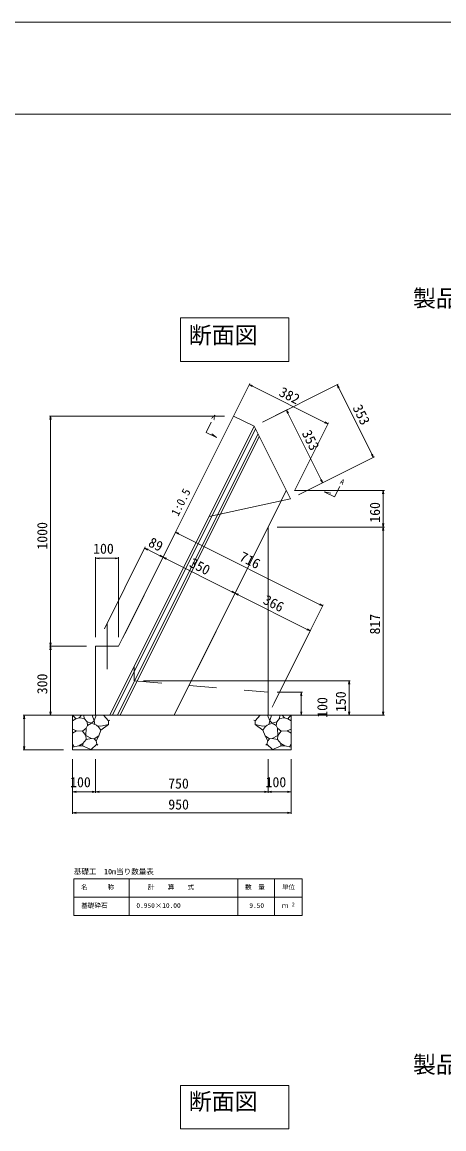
# Model space of a CAD drawing. Units: millimetres on the paper. Extents: x 0 to 841, y 0 to 594.
# Drawn here: x 566.8 to 658.5, y 353.6 to 594 of the extents above; entities that cross this region are included whole.
import ezdxf
from ezdxf.enums import TextEntityAlignment as Align

# ---------------------------------------------------------------- set-up
doc = ezdxf.new("R2010")
doc.units = ezdxf.units.MM
doc.linetypes.add('DASHED_SPACED', pattern=[12, 6, -6])
for name, color, linetype, lineweight in [('D-STR-DIM（寸法）', 7, 'Continuous', 18), ('D-STR-HTXT（旗揚げ）', 4, 'Continuous', 18), ('D-STR-STRn（構造物）', 5, 'Continuous', 18), ('D-STR-TXT（文字）', 7, 'Continuous', 18), ('D-STR（構造物外形線）', 1, 'Continuous', 18), ('D-TTL(外枠）', 2, 'Continuous', 18), ('DEFPOINTS_2', 8, 'Continuous', 18)]:
    doc.layers.add(name, color=color, linetype=linetype, lineweight=lineweight)
doc.styles.add('ＭＳ ゴシック', font='')
doc.styles.get('ＭＳ ゴシック').set_extended_font_data('MS Gothic')

msp = doc.modelspace()

# ---------------------------------------------------------------- linework, layer by layer
at = {"layer": 'D-STR-DIM（寸法）'}
for p, q in [((608.917, 500.777), (616.28, 515.504)), ((616.168, 515.28), (616.258, 515.236)), ((616.783, 514.833), (616.168, 515.28)), ((616.168, 515.28), (616.895, 515.057)), ((616.258, 515.236), (633.174, 506.778)), ((619.017, 507.114), (635.513, 515.362)), ((635.29, 515.25), (635.334, 515.161)), ((635.513, 514.523), (635.29, 515.25)), ((635.29, 515.25), (635.737, 514.635)), ((635.334, 515.161), (643.134, 499.561)), ((619.017, 507.114), (624.468, 509.839)), ((624.244, 509.727), (624.289, 509.638)), ((624.468, 509), (624.244, 509.727)), ((624.244, 509.727), (624.691, 509.112)), ((624.289, 509.638), (632.089, 494.038)), ((610.756, 508.455), (572.697, 508.455)), ((572.822, 507.705), (572.947, 508.455)), ((572.947, 508.455), (572.947, 508.355)), ((572.947, 508.455), (573.072, 507.705)), ((572.947, 508.355), (572.947, 458.555)), ((632.649, 507.18), (633.263, 506.733)), ((626.012, 492.229), (633.375, 506.956)), ((633.263, 506.733), (632.537, 506.956)), ((633.263, 506.733), (633.174, 506.778)), ((643.179, 499.471), (642.732, 500.086)), ((642.955, 500.198), (643.179, 499.471)), ((626.906, 491.335), (643.403, 499.583)), ((643.179, 499.471), (643.134, 499.561)), ((626.906, 491.335), (632.357, 494.06)), ((632.133, 493.948), (631.686, 494.563)), ((631.91, 494.675), (632.133, 493.948)), ((632.133, 493.948), (632.089, 494.038)), ((626.141, 492.301), (645.545, 492.301)), ((645.17, 491.551), (645.295, 492.301)), ((645.295, 492.301), (645.295, 492.201)), ((645.295, 492.301), (645.42, 491.551)), ((645.295, 492.201), (645.295, 484.424)), ((589.597, 462.138), (600.248, 483.439)), ((600.136, 483.215), (600.225, 483.171)), ((600.751, 482.768), (600.136, 483.215)), ((600.136, 483.215), (600.863, 482.992)), ((600.225, 483.171), (632.046, 467.26)), ((622.256, 484.324), (645.545, 484.324)), ((622.256, 484.324), (645.545, 484.324)), ((645.295, 484.324), (645.17, 485.074)), ((645.17, 483.574), (645.295, 484.324)), ((645.42, 485.074), (645.295, 484.324)), ((645.295, 484.324), (645.295, 484.424)), ((645.295, 484.324), (645.295, 484.224)), ((645.295, 484.324), (645.42, 483.574)), ((645.295, 484.224), (645.295, 443.555)), ((584.65, 462.244), (593.533, 480.01)), ((593.421, 479.787), (593.511, 479.742)), ((594.036, 479.339), (593.421, 479.787)), ((593.421, 479.787), (594.148, 479.563)), ((593.511, 479.742), (597.332, 477.831)), ((582.756, 460.455), (582.756, 477.809)), ((582.756, 477.559), (583.506, 477.684)), ((582.756, 477.559), (582.856, 477.559)), ((583.506, 477.434), (582.756, 477.559)), ((587.656, 477.559), (582.856, 477.559)), ((587.006, 477.684), (587.756, 477.559)), ((587.756, 477.559), (587.006, 477.434)), ((587.756, 477.559), (587.656, 477.559)), ((587.756, 460.455), (587.756, 477.809)), ((588.65, 460.244), (597.533, 478.01)), ((589.15, 461.244), (597.533, 478.01)), ((597.421, 477.787), (596.695, 478.01)), ((596.807, 478.234), (597.421, 477.787)), ((597.421, 477.787), (597.332, 477.831)), ((597.421, 477.787), (597.511, 477.742)), ((598.036, 477.339), (597.421, 477.787)), ((597.421, 477.787), (598.148, 477.563)), ((597.511, 477.742), (612.984, 470.005)), ((604.803, 453.418), (613.186, 470.184)), ((604.803, 453.418), (613.186, 470.184)), ((613.074, 469.96), (612.347, 470.184)), ((612.459, 470.408), (613.074, 469.96)), ((613.074, 469.96), (612.984, 470.005)), ((613.074, 469.96), (613.163, 469.916)), ((613.689, 469.513), (613.074, 469.96)), ((613.074, 469.96), (613.801, 469.737)), ((613.163, 469.916), (629.332, 461.831)), ((621.597, 446.138), (632.248, 467.439)), ((632.136, 467.215), (631.409, 467.439)), ((631.521, 467.663), (632.136, 467.215)), ((632.136, 467.215), (632.046, 467.26)), ((585.256, 453.455), (585.256, 463.455)), ((621.15, 445.244), (629.533, 462.01)), ((629.421, 461.787), (628.695, 462.01)), ((628.807, 462.234), (629.421, 461.787)), ((629.421, 461.787), (629.332, 461.831)), ((572.947, 458.455), (572.822, 459.205)), ((573.072, 459.205), (572.947, 458.455)), ((580.756, 458.455), (572.697, 458.455)), ((580.756, 458.455), (572.697, 458.455)), ((572.822, 457.705), (572.947, 458.455)), ((572.947, 458.455), (572.947, 458.555)), ((572.947, 458.455), (572.947, 458.355)), ((572.947, 458.455), (573.072, 457.705)), ((572.947, 458.355), (572.947, 443.555)), ((593.141, 450.955), (638.129, 450.955)), ((637.754, 450.205), (637.879, 450.955)), ((637.879, 450.955), (637.879, 450.855)), ((637.879, 450.955), (638.004, 450.205)), ((637.879, 450.855), (637.879, 443.555)), ((622.256, 448.455), (627.727, 448.455)), ((627.352, 447.705), (627.477, 448.455)), ((627.477, 448.455), (627.477, 448.355)), ((627.477, 448.455), (627.602, 447.705)), ((627.477, 448.355), (627.477, 443.555)), ((575.789, 443.455), (566.978, 443.455)), ((567.103, 442.705), (567.228, 443.455)), ((567.228, 443.455), (567.228, 443.355)), ((567.228, 443.455), (567.353, 442.705)), ((567.228, 443.355), (567.228, 436.055)), ((580.756, 443.455), (572.697, 443.455)), ((572.947, 443.455), (572.822, 444.205)), ((573.072, 444.205), (572.947, 443.455)), ((572.947, 443.455), (572.947, 443.555)), ((622.256, 443.455), (627.727, 443.455)), ((622.256, 443.455), (645.545, 443.455)), ((622.256, 443.455), (638.129, 443.455)), ((627.477, 443.455), (627.352, 444.205)), ((627.602, 444.205), (627.477, 443.455)), ((627.477, 443.455), (627.477, 443.555)), ((637.879, 443.455), (637.754, 444.205)), ((638.004, 444.205), (637.879, 443.455)), ((637.879, 443.455), (637.879, 443.555)), ((645.295, 443.455), (645.17, 444.205)), ((645.42, 444.205), (645.295, 443.455)), ((645.295, 443.455), (645.295, 443.555)), ((575.756, 435.955), (566.978, 435.955)), ((567.228, 435.955), (567.103, 436.705)), ((567.353, 436.705), (567.228, 435.955)), ((567.228, 435.955), (567.228, 436.055)), ((577.756, 433.955), (577.756, 422.034)), ((577.756, 433.955), (577.756, 426.579)), ((582.756, 433.955), (582.756, 426.579)), ((620.256, 433.955), (620.256, 426.579)), ((625.256, 433.955), (625.256, 422.034)), ((625.256, 433.955), (625.256, 426.579)), ((582.756, 431.955), (582.756, 426.579)), ((620.256, 431.955), (620.256, 426.579)), ((577.756, 426.829), (578.506, 426.954)), ((577.756, 426.829), (577.856, 426.829)), ((578.506, 426.704), (577.756, 426.829)), ((577.856, 426.829), (582.656, 426.829)), ((582.006, 426.954), (582.756, 426.829)), ((582.756, 426.829), (582.006, 426.704)), ((582.756, 426.829), (582.656, 426.829)), ((582.756, 426.829), (583.506, 426.954)), ((582.756, 426.829), (582.856, 426.829)), ((583.506, 426.704), (582.756, 426.829)), ((582.856, 426.829), (620.156, 426.829)), ((619.506, 426.954), (620.256, 426.829)), ((620.256, 426.829), (619.506, 426.704)), ((620.256, 426.829), (620.156, 426.829)), ((620.256, 426.829), (621.006, 426.954)), ((620.256, 426.829), (620.356, 426.829)), ((621.006, 426.704), (620.256, 426.829)), ((625.156, 426.829), (620.356, 426.829)), ((624.506, 426.954), (625.256, 426.829)), ((625.256, 426.829), (624.506, 426.704)), ((625.256, 426.829), (625.156, 426.829)), ((577.756, 422.284), (578.506, 422.409)), ((577.756, 422.284), (577.856, 422.284)), ((578.506, 422.159), (577.756, 422.284)), ((577.856, 422.284), (625.156, 422.284)), ((624.506, 422.409), (625.256, 422.284)), ((625.256, 422.284), (624.506, 422.159)), ((625.256, 422.284), (625.156, 422.284))]:
    msp.add_line(p, q, dxfattribs=at)
at = {"layer": 'D-STR-DIM（寸法）', "color": 2}
for p, q in [((606.774, 504.877), (607.892, 507.114)), ((609.01, 503.759), (606.774, 504.877)), ((609.01, 503.759), (608.036, 504.619)), ((634.725, 490.902), (635.843, 493.138)), ((634.725, 490.902), (632.489, 492.02)), ((632.489, 492.02), (633.882, 491.688))]:
    msp.add_line(p, q, dxfattribs=at)
at = {"layer": 'D-STR-HTXT（旗揚げ）'}
for p, q in [((578.05, 407.958), (627.69, 407.958)), ((578.05, 399.958), (578.05, 407.958)), ((590.05, 399.958), (590.05, 407.958)), ((613.69, 399.958), (613.69, 407.958)), ((621.69, 399.958), (621.69, 407.958)), ((621.69, 399.958), (621.69, 407.958)), ((627.69, 399.958), (627.69, 407.958)), ((578.05, 403.958), (627.69, 403.958)), ((578.05, 399.958), (627.69, 399.958))]:
    msp.add_line(p, q, dxfattribs=at)
at = {"layer": 'D-STR-STRn（構造物）'}
for p, q in [((577.756, 443.455), (582.756, 443.455)), ((577.756, 443.455), (577.756, 435.955)), ((578.445, 442.673), (577.756, 442.267)), ((578.445, 442.673), (577.789, 443.455)), ((579.204, 442.917), (578.445, 442.673)), ((579.204, 442.917), (579.701, 443.455)), ((580.251, 442.749), (579.204, 442.917)), ((580.251, 442.749), (580.213, 443.455)), ((580.883, 442.06), (580.251, 442.749)), ((582.026, 443.455), (582.406, 442.255)), ((582.406, 442.255), (582.874, 443.455)), ((584.463, 443.455), (585.543, 442.251)), ((585.543, 442.251), (585.826, 442.393)), ((617.468, 442.251), (617.185, 442.393)), ((618.548, 443.455), (617.468, 442.251)), ((620.606, 442.255), (620.138, 443.455)), ((625.256, 443.455), (620.256, 443.455)), ((620.986, 443.455), (620.606, 442.255)), ((622.129, 442.06), (622.76, 442.749)), ((622.76, 442.749), (622.799, 443.455)), ((622.76, 442.749), (623.808, 442.917)), ((623.808, 442.917), (623.31, 443.455)), ((623.808, 442.917), (624.566, 442.673)), ((624.566, 442.673), (625.222, 443.455)), ((624.566, 442.673), (625.256, 442.267)), ((625.256, 443.455), (625.256, 435.955)), ((578.596, 440.063), (577.756, 440.416)), ((577.756, 439.585), (578.596, 440.063)), ((578.596, 440.063), (579.915, 440.041)), ((579.915, 440.041), (580.693, 440.645)), ((580.601, 439.089), (579.915, 440.041)), ((580.601, 439.089), (580.693, 440.645)), ((580.693, 440.645), (580.998, 441.257)), ((580.998, 441.257), (580.883, 442.06)), ((581.885, 441.715), (580.883, 442.06)), ((580.998, 441.257), (581.885, 441.715)), ((582.406, 442.255), (581.885, 441.715)), ((581.885, 441.715), (582.957, 441.319)), ((582.406, 442.255), (582.608, 441.447)), ((582.957, 441.319), (583.353, 440.942)), ((583.155, 441.13), (583.882, 441.06)), ((583.353, 440.942), (583.889, 440.228)), ((583.889, 440.228), (583.418, 438.969)), ((583.882, 441.06), (585.543, 441.486)), ((583.889, 440.228), (585.543, 441.486)), ((585.543, 442.251), (585.543, 441.486)), ((585.543, 441.486), (585.576, 441.478)), ((617.468, 441.486), (617.436, 441.478)), ((617.468, 442.251), (617.468, 441.486)), ((619.129, 441.06), (617.468, 441.486)), ((619.122, 440.228), (617.468, 441.486)), ((619.658, 440.942), (619.122, 440.228)), ((619.122, 440.228), (619.594, 438.969)), ((619.857, 441.13), (619.129, 441.06)), ((620.055, 441.319), (619.658, 440.942)), ((621.126, 441.715), (620.055, 441.319)), ((620.606, 442.255), (620.403, 441.447)), ((620.606, 442.255), (621.126, 441.715)), ((621.126, 441.715), (622.129, 442.06)), ((622.014, 441.257), (621.126, 441.715)), ((622.014, 441.257), (622.129, 442.06)), ((622.319, 440.645), (622.014, 441.257)), ((622.411, 439.089), (622.319, 440.645)), ((623.096, 440.041), (622.319, 440.645)), ((622.411, 439.089), (623.096, 440.041)), ((624.416, 440.063), (623.096, 440.041)), ((624.416, 440.063), (625.256, 440.416)), ((625.256, 439.585), (624.416, 440.063)), ((579.97, 437.309), (580.683, 438.213)), ((580.683, 438.213), (580.601, 439.089)), ((580.601, 439.089), (581.888, 438.392)), ((581.888, 438.392), (580.683, 438.213)), ((582.432, 438.352), (581.888, 438.392)), ((583.418, 438.969), (582.432, 438.352)), ((582.432, 438.352), (582.842, 437.931)), ((582.842, 437.931), (583.418, 438.969)), ((582.996, 437.193), (582.842, 437.931)), ((620.17, 437.931), (619.594, 438.969)), ((619.594, 438.969), (620.58, 438.352)), ((620.016, 437.193), (620.17, 437.931)), ((620.58, 438.352), (620.17, 437.931)), ((620.58, 438.352), (621.123, 438.392)), ((622.411, 439.089), (621.123, 438.392)), ((621.123, 438.392), (622.328, 438.213)), ((622.328, 438.213), (622.411, 439.089)), ((623.041, 437.309), (622.328, 438.213)), ((578.091, 436.583), (577.756, 437.282)), ((579.086, 436.824), (577.756, 436.502)), ((577.756, 435.955), (625.256, 435.955)), ((579.086, 436.824), (579.97, 437.309)), ((579.901, 436.854), (579.086, 436.824)), ((581.951, 435.955), (579.901, 436.854)), ((579.97, 437.309), (579.987, 436.858)), ((581.816, 436.014), (582.996, 437.193)), ((582.996, 437.193), (583.248, 436.958)), ((620.016, 437.193), (619.763, 436.958)), ((621.196, 436.014), (620.016, 437.193)), ((621.061, 435.955), (623.111, 436.854)), ((623.041, 437.309), (623.024, 436.858)), ((623.925, 436.824), (623.041, 437.309)), ((623.111, 436.854), (623.925, 436.824)), ((623.925, 436.824), (625.256, 436.502)), ((624.921, 436.583), (625.256, 437.282))]:
    msp.add_line(p, q, dxfattribs=at)
at = {"layer": 'D-STR-TXT（文字）', "color": 3}
for p, q in [((601.234, 529.77), (624.751, 529.77)), ((601.234, 520.327), (601.234, 529.77)), ((624.751, 529.77), (624.751, 520.327)), ((624.751, 520.327), (601.234, 520.327)), ((601.234, 363.075), (624.751, 363.075)), ((601.234, 353.631), (601.234, 363.075)), ((624.751, 363.075), (624.751, 353.631)), ((624.751, 353.631), (601.234, 353.631))]:
    msp.add_line(p, q, dxfattribs=at)
at = {"layer": 'D-STR（構造物外形線）'}
for p, q in [((587.756, 458.455), (612.756, 508.455)), ((612.756, 508.455), (617.228, 506.219)), ((612.756, 508.455), (617.228, 506.219)), ((585.846, 443.455), (617.228, 506.219)), ((586.405, 443.455), (617.507, 505.66)), ((617.228, 506.219), (625.117, 490.44)), ((587.523, 443.455), (618.066, 504.542)), ((588.082, 443.455), (618.346, 503.983)), ((623.098, 490.008), (624.216, 492.244)), ((623.098, 490.008), (625.117, 490.44)), ((599.821, 443.455), (623.098, 490.008)), ((623.098, 490.008), (607.445, 486.654)), ((591.141, 454.045), (607.445, 486.654)), ((620.256, 443.455), (620.256, 484.324)), ((587.756, 458.455), (582.756, 458.455)), ((582.756, 443.455), (582.756, 458.455)), ((582.756, 443.455), (620.256, 443.455))]:
    msp.add_line(p, q, dxfattribs=at)
at = {"layer": 'D-STR（構造物外形線）', "linetype": 'DASHED_SPACED'}
for q in [(591.141, 454.045), (620.256, 448.455)]:
    msp.add_line((591.141, 450.955), q, dxfattribs=at)
at = {"layer": 'D-TTL(外枠）'}
msp.add_line((25, 574), (820, 574), dxfattribs=at)
at = {"layer": 'DEFPOINTS_2'}
msp.add_line((0, 594), (841, 594), dxfattribs=at)

# ---------------------------------------------------------------- texts
at = {"layer": 'D-STR-DIM（寸法）', "style": 'ＭＳ ゴシック'}
for p in [(607.671, 507.583), (635.62, 493.568)]:
    msp.add_text('A', height=1.1, rotation=333.5, dxfattribs=at).set_placement(p, align=Align.BOTTOM_LEFT)
at = {"layer": 'D-STR-TXT（文字）', "style": 'ＭＳ ゴシック'}
for s, height, p in [('製品重量\u30001729kg', 3.666, (651.754, 531.101)), ('断面図', 3.666, (602.999, 523.075)), ('100', 2.199, (582.218, 477.884)), ('100', 2.199, (577.218, 427.177)), ('750', 2.199, (598.536, 426.879)), ('100', 2.199, (619.718, 427.177)), ('950', 2.199, (598.559, 422.334)), ('基礎工\u300010m当り数量表', 1.173, (578.006, 408.568)), ('名\u3000\u3000\u3000称', 1.026, (579.619, 405.319)), ('計\u3000\u3000算\u3000\u3000式', 1.026, (594.116, 405.319)), ('数\u3000量', 1.026, (615.259, 405.319)), ('単位', 1.026, (623.259, 405.319)), ('基礎砕石', 1.026, (579.619, 401.319)), ('0.950×10.00', 1.026, (591.619, 401.319)), ('9.50', 1.026, (616.179, 401.319)), ('ｍ', 1.026, (623.259, 401.319)), ('2', 0.821, (625.419, 401.721)), ('製品重量\u30001458kg', 3.666, (651.754, 364.679)), ('断面図', 3.666, (602.999, 356.653))]:
    msp.add_text(s, height=height, dxfattribs=at).set_placement(p, align=Align.BOTTOM_LEFT)
for s, height, rotation, p in [('382', 2.199, 333.435, (622.143, 512.349)), ('353', 2.199, 296.565, (637.985, 509.971)), ('353', 2.199, 296.565, (626.939, 504.448)), ('1:0.5', 1.833, 63.435, (601.192, 486.296)), ('160', 2.199, 90, (645.245, 485.275)), ('1000', 2.199, 90, (572.897, 479.442)), ('89', 2.199, 333.435, (593.728, 479.689)), ('716', 2.199, 333.435, (613.529, 476.574)), ('350', 2.199, 333.435, (602.648, 475.229)), ('366', 2.199, 333.435, (618.675, 467.216)), ('817', 2.199, 90, (645.245, 461.011)), ('300', 2.199, 90, (572.897, 448.024)), ('100', 2.199, 90, (633.802, 442.917)), ('150', 2.199, 90, (637.829, 444.167))]:
    msp.add_text(s, height=height, rotation=rotation, dxfattribs=at).set_placement(p, align=Align.BOTTOM_LEFT)

doc.saveas('drawing.dxf')
